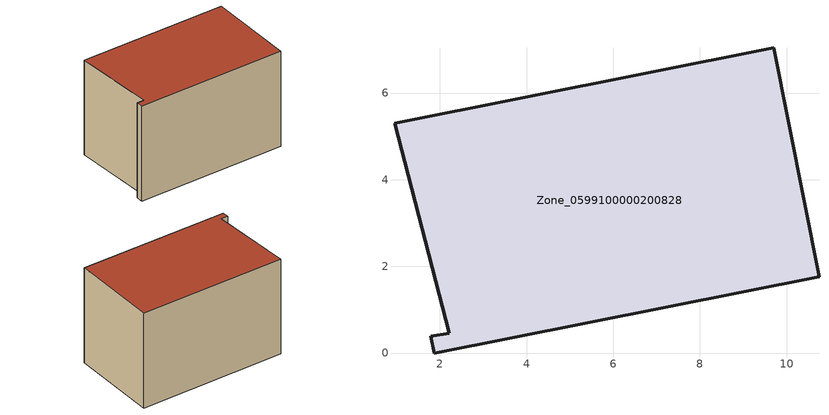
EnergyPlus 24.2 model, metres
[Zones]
Zone_0599100000200828
 floor ground (C_G): 0.95,5.3 9.71,7.04 10.75,1.76 1.87,0 1.79,0.39 2.22,0.46 z0
 wall outside (C_F): 10.75,1.76 9.71,7.04 0.95,5.3 2.22,0.46 1.79,0.39 1.87,0 10.75,1.76 z0:5.99
 roof outside (C_R): 9.71,7.04 0.95,5.3 2.22,0.46 1.79,0.39 1.87,0 10.75,1.76 z5.99
[BUILDING]
Pand.0599100000200828: North Axis=0; Terrain=City; Loads Convergence Tolerance Value=0.04; Temperature Convergence Tolerance Value=0.4; Solar Distribution=FullExterior; Maximum Number of Warmup Days=25; Minimum Number of Warmup Days=1
[Site:Location]
Rotterdam.The.Hague.AP_ZH_NLD Design_Conditions: Latitude=51.96; Longitude=4.45; Time Zone=1; Elevation=-4.5
[SITE:GROUNDTEMPERATURE:BUILDINGSURFACE]
18, 18, 18, 18, 18, 18, 18, 18, 18, 18, 18, 18
[MATERIAL] Thermal Absorptance=0.9; Solar Absorptance=0.7; Visible Absorptance=0.7
Name | Roughness | Thickness | Conductivity | Density | Specific Heat
G.TI.1975-1991 | MediumSmooth | 0.15 | 0.288461 | 540 | 1210
F.TI.1975-1991 | Rough | 0.3 | 0.230769 | 1920 | 840
R.TI.1975-1991 | MediumRough | 0.2 | 0.153846 | 1500 | 1000
[CONSTRUCTION]
C_G: G.TI.1975-1991
C_F: F.TI.1975-1991
C_R: R.TI.1975-1991
[ZONE]
Zone_0599100000200828: Type=1; Multiplier=1; Ceiling Height=Autocalculate; Volume=Autocalculate; Floor Area=autocalculate; Part of Total Floor Area=Yes
[ZONEINFILTRATION:DESIGNFLOWRATE]
Infil_Zone_0599100000200828: Zone or ZoneList or Space or SpaceList=Zone_0599100000200828; Schedule=AlwaysOn; Design Flow Rate Calculation Method=Flow/Area; Flow Rate per Floor Area=0.003; Constant Term Coefficient=1; Temperature Term Coefficient=0; Velocity Term Coefficient=0; Velocity Squared Term Coefficient=0
[HVACTEMPLATE:ZONE:IDEALLOADSAIRSYSTEM]
Zone_0599100000200828: Maximum Heating Supply Air Temperature=50; Minimum Cooling Supply Air Temperature=13; Maximum Heating Supply Air Humidity Ratio=0.0156; Minimum Cooling Supply Air Humidity Ratio=0.0077; Heating Limit=NoLimit; Cooling Limit=NoLimit; Dehumidification Control Type=ConstantSensibleHeatRatio; Cooling Sensible Heat Ratio=0.7; Dehumidification Setpoint=60; Humidification Control Type=None; Humidification Setpoint=30; Outdoor Air Method=None; Outdoor Air Flow Rate per Person=0.00944; Outdoor Air Flow Rate per Zone Floor Area=0; Outdoor Air Flow Rate per Zone=0; Demand Controlled Ventilation Type=None; Outdoor Air Economizer Type=NoEconomizer; Heat Recovery Type=None; Sensible Heat Recovery Effectiveness=0.7; Latent Heat Recovery Effectiveness=0.65
[ZONECONTROL:THERMOSTAT]
ThermostatControl_Zone_0599100000200828: Zone or ZoneList=Zone_0599100000200828; Control Type Schedule=DualSetpointControlType; Control 1=Thermostat_Zone_0599100000200828; Temperature Difference Between Cutout And Setpoint=0
[THERMOSTATSETPOINT:DUALSETPOINT]
Thermostat_Zone_0599100000200828: Heating Setpoint Temperature Schedule=HeatingSetpoint_Zone_0599100000200828; Cooling Setpoint Temperature Schedule=CoolingSetpoint_Zone_0599100000200828
[SCHEDULE:COMPACT]
HeatingSetpoint_Zone_0599100000200828: Through: 12/31, For: AllDays, Until: 24:00, 21
CoolingSetpoint_Zone_0599100000200828: Through: 12/31, For: AllDays, Until: 24:00, 24
DualSetpointControlType: Through: 12/31, For: AllDays, Until: 24:00, 4
AlwaysOn: Through: 12/31, For: AllDays, Until: 24:00, 1
